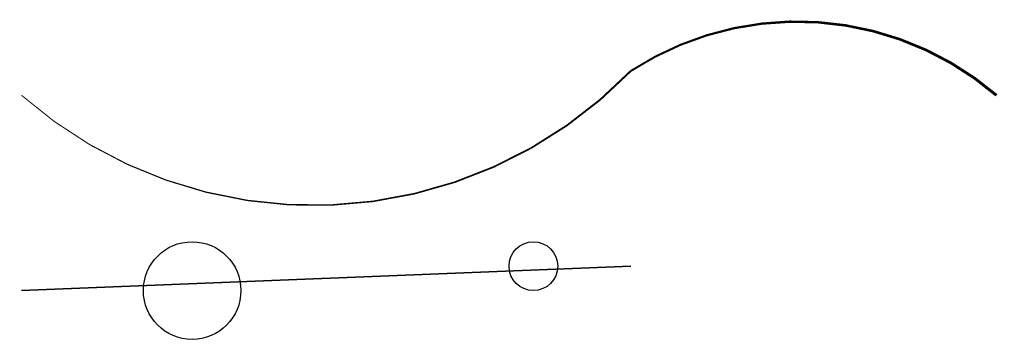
# Model space of a CAD drawing. Header units: millimetres. Extents: x -4 to 2004, y -100 to 555.
import ezdxf

# ---------------------------------------------------------------- set-up
doc = ezdxf.new("R2010")
doc.units = ezdxf.units.MM

msp = doc.modelspace()

# ---------------------------------------------------------------- linework, layer by layer
at = {"color": 1, "lineweight": 35}
msp.add_line((0, 0), (1250, 50), dxfattribs=at)
msp.add_lwpolyline([(0, 400, 2, 4, 0.39968), (1250, 450, 4, 6, -0.332595), (2000, 400, 6, 8, 0)], format="xyseb")
for centre, radius in [((350, 0), 100), ((1050, 50), 50)]:
    msp.add_circle(centre, radius)

doc.saveas('drawing.dxf')
